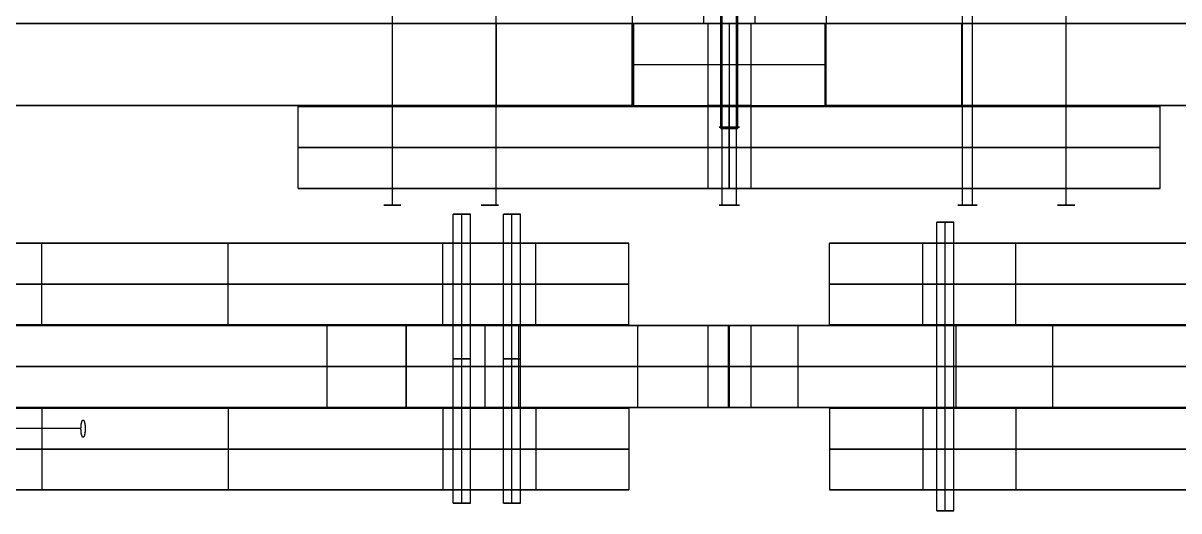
# Model space of a CAD drawing. Header units: millimetres. Extents: x -102 to 102, y -142 to -79.
# Drawn here: x -32.8 to 20.9, y -142.4 to -119.8 of the extents above; entities that cross this region are included whole.
import ezdxf

# ---------------------------------------------------------------- set-up
doc = ezdxf.new("R2010")
doc.units = ezdxf.units.MM
doc.header["$MEASUREMENT"] = 0
doc.layers.add('螺桿', color=5, linetype='Continuous', true_color=0x0000ff)
doc.layers.add('預設值', color=7, linetype='Continuous', true_color=0x000000)

msp = doc.modelspace()

# ---------------------------------------------------------------- linework, layer by layer
at = {"layer": '螺桿'}
for p, q in [((-12.812, -128.626, -9.442), (-12.012, -128.626, -9.442)), ((-12.412, -128.626, -9.042), (-12.412, -128.626, -9.842)), ((-10.485, -128.626, -0.029), (-9.685, -128.626, -0.029)), ((-10.085, -128.626, 0.371), (-10.085, -128.626, -0.429)), ((9.625, -128.989, -0.029), (10.425, -128.989, -0.029)), ((10.025, -128.989, 0.371), (10.025, -128.989, -0.429)), ((-12.812, -142.026, -9.442), (-12.012, -142.026, -9.442)), ((-12.412, -142.026, -9.042), (-12.412, -142.026, -9.842)), ((-10.485, -142.026, -0.029), (-9.685, -142.026, -0.029)), ((-10.085, -142.026, 0.371), (-10.085, -142.026, -0.429)), ((9.625, -142.389, -0.029), (10.425, -142.389, -0.029)), ((10.025, -142.389, 0.371), (10.025, -142.389, -0.429))]:
    msp.add_line(p, q, dxfattribs=at)
for points in [[(-15.636, -128.206, 0.328), (-15.636, -110.706, 0.328), (-15.636, -93.206, 0.328)], [(-10.824, -128.206, 11.288), (-10.824, -110.706, 11.288), (-10.824, -93.206, 11.288)], [(-0.328, -128.206, -15.636), (-0.328, -110.706, -15.636), (-0.328, -93.206, -15.636)], [(0.328, -128.206, 15.636), (0.328, -110.706, 15.636), (0.328, -93.206, 15.636)], [(10.824, -128.206, -11.288), (10.824, -110.706, -11.288), (10.824, -93.206, -11.288)], [(11.288, -128.206, 10.824), (11.288, -110.706, 10.824), (11.288, -93.206, 10.824)], [(15.636, -128.206, -0.328), (15.636, -110.706, -0.328), (15.636, -93.206, -0.328)], [(-0.4, -124.644, -95.5), (-0.4, -110.944, -95.5), (-0.4, -97.244, -95.5)], [(-0.328, -124.579, -70.55), (-0.328, -110.879, -70.55), (-0.328, -97.179, -70.55)], [(0.328, -124.579, 70.55), (0.328, -110.879, 70.55), (0.328, -97.179, 70.55)], [(0.4, -124.644, 95.5), (0.4, -110.944, 95.5), (0.4, -97.244, 95.5)], [(-12.812, -142.026, -9.442), (-12.812, -135.326, -9.442), (-12.812, -128.626, -9.442)], [(-12.412, -142.026, -9.842), (-12.412, -135.326, -9.842), (-12.412, -128.626, -9.842)], [(-12.412, -142.026, -9.042), (-12.412, -135.326, -9.042), (-12.412, -128.626, -9.042)], [(-12.012, -142.026, -9.442), (-12.012, -135.326, -9.442), (-12.012, -128.626, -9.442)], [(-10.485, -142.026, -0.029), (-10.485, -135.326, -0.029), (-10.485, -128.626, -0.029)], [(-10.085, -142.026, -0.429), (-10.085, -135.326, -0.429), (-10.085, -128.626, -0.429)], [(-10.085, -142.026, 0.371), (-10.085, -135.326, 0.371), (-10.085, -128.626, 0.371)], [(-9.685, -142.026, -0.029), (-9.685, -135.326, -0.029), (-9.685, -128.626, -0.029)], [(9.625, -142.389, -0.029), (9.625, -135.689, -0.029), (9.625, -128.989, -0.029)], [(10.025, -142.389, -0.429), (10.025, -135.689, -0.429), (10.025, -128.989, -0.429)], [(10.025, -142.389, 0.371), (10.025, -135.689, 0.371), (10.025, -128.989, 0.371)], [(10.425, -142.389, -0.029), (10.425, -135.689, -0.029), (10.425, -128.989, -0.029)], [(-30.084, -138.572, -110.435), (-37.544, -138.572, -108.556), (-45.005, -138.572, -106.678)]]:
    msp.add_open_spline(points, degree=2, dxfattribs=at)
for points in [[(0.328, -124.579, 70.55), (0.328, -124.579, 70.15), (-0.072, -124.579, 70.15), (-0.472, -124.579, 70.15), (-0.472, -124.579, 70.55), (-0.472, -124.579, 70.95), (-0.072, -124.579, 70.95), (0.328, -124.579, 70.95), (0.328, -124.579, 70.55)], [(-0.4, -124.644, -95.5), (-0.4, -124.644, -95.1), (0, -124.644, -95.1), (0.4, -124.644, -95.1), (0.4, -124.644, -95.5), (0.4, -124.644, -95.9), (0, -124.644, -95.9), (-0.4, -124.644, -95.9), (-0.4, -124.644, -95.5)], [(0.4, -124.644, 95.5), (0.4, -124.644, 95.1), (0, -124.644, 95.1), (-0.4, -124.644, 95.1), (-0.4, -124.644, 95.5), (-0.4, -124.644, 95.9), (0, -124.644, 95.9), (0.4, -124.644, 95.9), (0.4, -124.644, 95.5)], [(-0.328, -124.579, -70.55), (-0.328, -124.579, -70.15), (0.072, -124.579, -70.15), (0.472, -124.579, -70.15), (0.472, -124.579, -70.55), (0.472, -124.579, -70.95), (0.072, -124.579, -70.95), (-0.328, -124.579, -70.95), (-0.328, -124.579, -70.55)], [(-15.636, -128.206, 0.328), (-15.236, -128.206, 0.328), (-15.236, -128.206, -0.072), (-15.236, -128.206, -0.472), (-15.636, -128.206, -0.472), (-16.036, -128.206, -0.472), (-16.036, -128.206, -0.072), (-16.036, -128.206, 0.328), (-15.636, -128.206, 0.328)], [(-12.012, -128.626, -9.442), (-12.012, -128.626, -9.842), (-12.412, -128.626, -9.842), (-12.812, -128.626, -9.842), (-12.812, -128.626, -9.442), (-12.812, -128.626, -9.042), (-12.412, -128.626, -9.042), (-12.012, -128.626, -9.042), (-12.012, -128.626, -9.442)], [(-10.824, -128.206, 11.288), (-10.541, -128.206, 11.005), (-10.824, -128.206, 10.723), (-11.107, -128.206, 10.44), (-11.39, -128.206, 10.723), (-11.673, -128.206, 11.005), (-11.39, -128.206, 11.288), (-11.107, -128.206, 11.571), (-10.824, -128.206, 11.288)], [(-9.685, -128.626, -0.029), (-9.685, -128.626, -0.429), (-10.085, -128.626, -0.429), (-10.485, -128.626, -0.429), (-10.485, -128.626, -0.029), (-10.485, -128.626, 0.371), (-10.085, -128.626, 0.371), (-9.685, -128.626, 0.371), (-9.685, -128.626, -0.029)], [(0.328, -128.206, 15.636), (0.328, -128.206, 15.236), (-0.072, -128.206, 15.236), (-0.472, -128.206, 15.236), (-0.472, -128.206, 15.636), (-0.472, -128.206, 16.036), (-0.072, -128.206, 16.036), (0.328, -128.206, 16.036), (0.328, -128.206, 15.636)], [(-0.328, -128.206, -15.636), (-0.328, -128.206, -15.236), (0.072, -128.206, -15.236), (0.472, -128.206, -15.236), (0.472, -128.206, -15.636), (0.472, -128.206, -16.036), (0.072, -128.206, -16.036), (-0.328, -128.206, -16.036), (-0.328, -128.206, -15.636)], [(11.288, -128.206, 10.824), (11.005, -128.206, 10.541), (10.723, -128.206, 10.824), (10.44, -128.206, 11.107), (10.723, -128.206, 11.39), (11.005, -128.206, 11.673), (11.288, -128.206, 11.39), (11.571, -128.206, 11.107), (11.288, -128.206, 10.824)], [(10.824, -128.206, -11.288), (10.541, -128.206, -11.005), (10.824, -128.206, -10.723), (11.107, -128.206, -10.44), (11.39, -128.206, -10.723), (11.673, -128.206, -11.005), (11.39, -128.206, -11.288), (11.107, -128.206, -11.571), (10.824, -128.206, -11.288)], [(15.636, -128.206, -0.328), (15.236, -128.206, -0.328), (15.236, -128.206, 0.072), (15.236, -128.206, 0.472), (15.636, -128.206, 0.472), (16.036, -128.206, 0.472), (16.036, -128.206, 0.072), (16.036, -128.206, -0.328), (15.636, -128.206, -0.328)], [(10.425, -128.989, -0.029), (10.425, -128.989, -0.429), (10.025, -128.989, -0.429), (9.625, -128.989, -0.429), (9.625, -128.989, -0.029), (9.625, -128.989, 0.371), (10.025, -128.989, 0.371), (10.425, -128.989, 0.371), (10.425, -128.989, -0.029)], [(-12.012, -135.326, -9.442), (-12.012, -135.326, -9.842), (-12.412, -135.326, -9.842), (-12.812, -135.326, -9.842), (-12.812, -135.326, -9.442), (-12.812, -135.326, -9.042), (-12.412, -135.326, -9.042), (-12.012, -135.326, -9.042), (-12.012, -135.326, -9.442)], [(-9.685, -135.326, -0.029), (-9.685, -135.326, -0.429), (-10.085, -135.326, -0.429), (-10.485, -135.326, -0.429), (-10.485, -135.326, -0.029), (-10.485, -135.326, 0.371), (-10.085, -135.326, 0.371), (-9.685, -135.326, 0.371), (-9.685, -135.326, -0.029)], [(10.425, -135.689, -0.029), (10.425, -135.689, -0.429), (10.025, -135.689, -0.429), (9.625, -135.689, -0.429), (9.625, -135.689, -0.029), (9.625, -135.689, 0.371), (10.025, -135.689, 0.371), (10.425, -135.689, 0.371), (10.425, -135.689, -0.029)], [(-30.084, -138.572, -110.435), (-30.084, -138.972, -110.435), (-29.986, -138.972, -110.047), (-29.888, -138.972, -109.659), (-29.888, -138.572, -109.659), (-29.888, -138.172, -109.659), (-29.986, -138.172, -110.047), (-30.084, -138.172, -110.435), (-30.084, -138.572, -110.435)], [(-12.012, -142.026, -9.442), (-12.012, -142.026, -9.842), (-12.412, -142.026, -9.842), (-12.812, -142.026, -9.842), (-12.812, -142.026, -9.442), (-12.812, -142.026, -9.042), (-12.412, -142.026, -9.042), (-12.012, -142.026, -9.042), (-12.012, -142.026, -9.442)], [(-9.685, -142.026, -0.029), (-9.685, -142.026, -0.429), (-10.085, -142.026, -0.429), (-10.485, -142.026, -0.429), (-10.485, -142.026, -0.029), (-10.485, -142.026, 0.371), (-10.085, -142.026, 0.371), (-9.685, -142.026, 0.371), (-9.685, -142.026, -0.029)], [(10.425, -142.389, -0.029), (10.425, -142.389, -0.429), (10.025, -142.389, -0.429), (9.625, -142.389, -0.429), (9.625, -142.389, -0.029), (9.625, -142.389, 0.371), (10.025, -142.389, 0.371), (10.425, -142.389, 0.371), (10.425, -142.389, -0.029)]]:
    msp.add_rational_spline(points, [1, 0.707106781187, 1, 0.707106781187, 1, 0.707106781187, 1, 0.707106781187, 1], degree=2, knots=[0, 0, 0, 0.628319, 0.628319, 1.256637, 1.256637, 1.884956, 1.884956, 2.513274, 2.513274, 2.513274], dxfattribs=at)
at = {"layer": '預設值'}
for p, q in [((0, -119.772, -100), (0, -123.572, -100)), ((0, -119.772, 100), (0, -123.572, 100)), ((-4.45, -121.672, -100), (4.45, -121.672, -100)), ((-4.45, -121.672, 100), (4.45, -121.672, 100)), ((-20, -123.625), (-1, -123.625)), ((0, -123.625, 20), (0, -123.625, 1)), ((0, -123.625, -1), (0, -123.625, -20)), ((1, -123.625), (20, -123.625)), ((-20, -127.425), (-1, -127.425)), ((0, -127.425, 20), (0, -127.425, 1)), ((0, -127.425, -1), (0, -127.425, -20)), ((1, -127.425), (20, -127.425)), ((-46.173, -129.962, -146.102), (-8.978, -129.962, 4.369)), ((-23.256, -129.962, -71.935), (-31.896, -129.962, -69.799)), ((46.078, -129.962, -146.131), (8.977, -129.962, 4.363)), ((49.952, -133.79, -143.029), (-50.048, -133.79, -143.029)), ((32.135, -133.79, -72.48), (-46.179, -133.79, -134.665)), ((-46.173, -133.762, -146.102), (-8.978, -133.762, 4.369)), ((-23.256, -133.762, -71.935), (-31.896, -133.762, -69.799)), ((28.704, -133.79, -68.999), (-15.008, -133.79, -5.609)), ((-15, -133.79), (-1, -133.79)), ((-4.255, -133.79, -107.057), (-9.789, -133.79, -100.087)), ((-0.048, -133.79, -147.479), (-0.048, -133.79, -138.579)), ((0, -133.79, -4.45), (0, -133.79, -1)), ((0, -133.79, 1), (0, -133.79, 4.45)), ((1, -133.79), (15, -133.79)), ((3.185, -133.79, -39.831), (10.512, -133.79, -34.778)), ((46.078, -133.762, -146.131), (8.977, -133.762, 4.363)), ((49.952, -137.59, -143.029), (-50.048, -137.59, -143.029)), ((32.135, -137.59, -72.48), (-46.179, -137.59, -134.665)), ((-46.173, -137.618, -146.102), (-8.978, -137.618, 4.369)), ((-31.896, -137.618, -69.799), (-23.256, -137.618, -71.935)), ((28.704, -137.59, -68.999), (-15.008, -137.59, -5.609)), ((-15, -137.59), (-1, -137.59)), ((-4.255, -137.59, -107.057), (-9.789, -137.59, -100.087)), ((-0.048, -137.59, -147.479), (-0.048, -137.59, -138.579)), ((0, -137.59, -4.45), (0, -137.59, -1)), ((0, -137.59, 1), (0, -137.59, 4.45)), ((1, -137.59), (15, -137.59)), ((3.185, -137.59, -39.831), (10.512, -137.59, -34.778)), ((46.078, -137.618, -146.131), (8.977, -137.618, 4.363)), ((-46.173, -141.418, -146.102), (-8.978, -141.418, 4.369)), ((-31.896, -141.418, -69.799), (-23.256, -141.418, -71.935)), ((46.078, -141.418, -146.131), (8.977, -141.418, 4.363))]:
    msp.add_line(p, q, dxfattribs=at)
for points in [[(-4.501, -115.972, 93.268), (-4.501, -117.872, 93.268), (-4.501, -119.772, 93.268)], [(-1.189, -115.972, 101.528), (-1.189, -117.872, 101.528), (-1.189, -119.772, 101.528)], [(1.189, -115.972, -101.528), (1.189, -117.872, -101.528), (1.189, -119.772, -101.528)], [(4.501, -115.972, -93.268), (4.501, -117.872, -93.268), (4.501, -119.772, -93.268)], [(-4.45, -119.772, -4.45), (-51.95, -119.772, -4.45), (-99.45, -119.772, -4.45)], [(-99.45, -119.772, 4.45), (-51.95, -119.772, 4.45), (-4.45, -119.772, 4.45)], [(-74.471, -119.772, -68.213), (-42.633, -119.772, -36.375), (-10.795, -119.772, -4.537)], [(-10.795, -119.772, 4.537), (-42.633, -119.772, 36.375), (-74.471, -119.772, 68.213)], [(-73.065, -119.772, -71.755), (-35.938, -119.772, -86.642), (1.189, -119.772, -101.528)], [(4.501, -119.772, -93.268), (-32.626, -119.772, -78.381), (-69.753, -119.772, -63.495)], [(-4.502, -119.772, -10.831), (-36.34, -119.772, -42.668), (-68.178, -119.772, -74.506)], [(-68.178, -119.772, 74.506), (-36.34, -119.772, 42.668), (-4.502, -119.772, 10.831)], [(-10.795, -123.572, -4.537), (-10.795, -121.672, -4.537), (-10.795, -119.772, -4.537)], [(-10.795, -119.772, -4.537), (-7.649, -119.772, -7.684), (-4.502, -119.772, -10.831)], [(-10.795, -123.572, 4.537), (-10.795, -121.672, 4.537), (-10.795, -119.772, 4.537)], [(-4.502, -119.772, 10.831), (-7.649, -119.772, 7.684), (-10.795, -119.772, 4.537)], [(-4.502, -123.572, -10.831), (-4.502, -121.672, -10.831), (-4.502, -119.772, -10.831)], [(-4.502, -123.572, 10.831), (-4.502, -121.672, 10.831), (-4.502, -119.772, 10.831)], [(-4.501, -119.772, 93.268), (32.626, -119.772, 78.381), (69.753, -119.772, 63.495)], [(-1.189, -119.772, 101.528), (-2.845, -119.772, 97.398), (-4.501, -119.772, 93.268)], [(-4.45, -123.572, -4.45), (-4.45, -121.672, -4.45), (-4.45, -119.772, -4.45)], [(-4.45, -123.572, 4.45), (-4.45, -121.672, 4.45), (-4.45, -119.772, 4.45)], [(-4.45, -119.772, 4.45), (-4.45, -119.772), (-4.45, -119.772, -4.45)], [(4.45, -119.772, -100), (0, -119.772, -100), (-4.45, -119.772, -100)], [(-4.45, -119.772, -100), (-4.45, -119.772), (-4.45, -119.772, 100)], [(4.45, -119.772, 100), (0, -119.772, 100), (-4.45, -119.772, 100)], [(-4.45, -119.772, -100), (-4.45, -121.672, -100), (-4.45, -123.572, -100)], [(-4.45, -119.772, 100), (-4.45, -121.672, 100), (-4.45, -123.572, 100)], [(-1, -119.772), (-2.725, -119.772), (-4.45, -119.772)], [(-4.45, -119.772), (-4.45, -121.672), (-4.45, -123.572)], [(73.065, -119.772, 71.755), (35.938, -119.772, 86.642), (-1.189, -119.772, 101.528)], [(-1, -119.772), (-1, -121.672), (-1, -123.572)], [(0, -119.772, -100), (0, -119.772, -50.5), (0, -119.772, -1)], [(0, -119.772, 1), (0, -119.772, 50.5), (0, -119.772, 100)], [(0, -119.772, 1), (0, -121.672, 1), (0, -123.572, 1)], [(0, -119.772, -1), (0, -121.672, -1), (0, -123.572, -1)], [(1, -119.772), (1, -121.672), (1, -123.572)], [(4.45, -119.772), (2.725, -119.772), (1, -119.772)], [(1.189, -119.772, -101.528), (2.845, -119.772, -97.398), (4.501, -119.772, -93.268)], [(4.45, -123.572, 4.45), (4.45, -121.672, 4.45), (4.45, -119.772, 4.45)], [(4.45, -119.772, -4.45), (4.45, -119.772), (4.45, -119.772, 4.45)], [(4.45, -123.572, -4.45), (4.45, -121.672, -4.45), (4.45, -119.772, -4.45)], [(4.45, -119.772, 4.45), (51.95, -119.772, 4.45), (99.45, -119.772, 4.45)], [(99.45, -119.772, -4.45), (51.95, -119.772, -4.45), (4.45, -119.772, -4.45)], [(4.45, -123.572, -100), (4.45, -121.672, -100), (4.45, -119.772, -100)], [(4.45, -119.772, -100), (4.45, -119.772), (4.45, -119.772, 100)], [(4.45, -123.572, 100), (4.45, -121.672, 100), (4.45, -119.772, 100)], [(4.45, -123.572), (4.45, -121.672), (4.45, -119.772)], [(4.502, -119.772, 10.831), (36.34, -119.772, 42.668), (68.178, -119.772, 74.506)], [(4.502, -123.572, 10.831), (4.502, -121.672, 10.831), (4.502, -119.772, 10.831)], [(10.795, -119.772, 4.537), (7.649, -119.772, 7.684), (4.502, -119.772, 10.831)], [(4.502, -119.772, -10.831), (7.649, -119.772, -7.684), (10.795, -119.772, -4.537)], [(4.502, -123.572, -10.831), (4.502, -121.672, -10.831), (4.502, -119.772, -10.831)], [(68.178, -119.772, -74.506), (36.34, -119.772, -42.668), (4.502, -119.772, -10.831)], [(10.795, -123.572, 4.537), (10.795, -121.672, 4.537), (10.795, -119.772, 4.537)], [(74.471, -119.772, 68.213), (42.633, -119.772, 36.375), (10.795, -119.772, 4.537)], [(10.795, -123.572, -4.537), (10.795, -121.672, -4.537), (10.795, -119.772, -4.537)], [(10.795, -119.772, -4.537), (42.633, -119.772, -36.375), (74.471, -119.772, -68.213)], [(-4.45, -121.672, -100), (-4.45, -121.672), (-4.45, -121.672, 100)], [(4.45, -121.672, -100), (4.45, -121.672), (4.45, -121.672, 100)], [(-4.45, -123.572, -4.45), (-51.95, -123.572, -4.45), (-99.45, -123.572, -4.45)], [(-99.45, -123.572, 4.45), (-51.95, -123.572, 4.45), (-4.45, -123.572, 4.45)], [(-74.471, -123.572, -68.213), (-42.633, -123.572, -36.375), (-10.795, -123.572, -4.537)], [(-10.795, -123.572, 4.537), (-42.633, -123.572, 36.375), (-74.471, -123.572, 68.213)], [(-4.502, -123.572, -10.831), (-36.34, -123.572, -42.668), (-68.178, -123.572, -74.506)], [(-68.178, -123.572, 74.506), (-36.34, -123.572, 42.668), (-4.502, -123.572, 10.831)], [(-20, -127.425), (-20, -125.525), (-20, -123.625)], [(-10.795, -123.572, -4.537), (-7.649, -123.572, -7.684), (-4.502, -123.572, -10.831)], [(-4.502, -123.572, 10.831), (-7.649, -123.572, 7.684), (-10.795, -123.572, 4.537)], [(-4.45, -123.572, 4.45), (-4.45, -123.572), (-4.45, -123.572, -4.45)], [(-4.45, -123.572, -100), (0, -123.572, -100), (4.45, -123.572, -100)], [(-4.45, -123.572, 100), (0, -123.572, 100), (4.45, -123.572, 100)], [(-4.45, -123.572, -100), (-4.45, -123.572), (-4.45, -123.572, 100)], [(-4.45, -123.572), (-2.725, -123.572), (-1, -123.572)], [(-1, -123.625), (-1, -125.525), (-1, -127.425)], [(0, -123.572, -100), (0, -123.572, -50.5), (0, -123.572, -1)], [(0, -123.572, 1), (0, -123.572, 50.5), (0, -123.572, 100)], [(0, -127.425, -20), (0, -125.525, -20), (0, -123.625, -20)], [(0, -127.425, 20), (0, -125.525, 20), (0, -123.625, 20)], [(0, -123.625, 1), (0, -125.525, 1), (0, -127.425, 1)], [(0, -123.625, -1), (0, -125.525, -1), (0, -127.425, -1)], [(1, -123.572), (2.725, -123.572), (4.45, -123.572)], [(1, -123.625), (1, -125.525), (1, -127.425)], [(4.45, -123.572, -4.45), (4.45, -123.572), (4.45, -123.572, 4.45)], [(4.45, -123.572, 4.45), (51.95, -123.572, 4.45), (99.45, -123.572, 4.45)], [(99.45, -123.572, -4.45), (51.95, -123.572, -4.45), (4.45, -123.572, -4.45)], [(4.45, -123.572, -100), (4.45, -123.572), (4.45, -123.572, 100)], [(4.502, -123.572, 10.831), (36.34, -123.572, 42.668), (68.178, -123.572, 74.506)], [(10.795, -123.572, 4.537), (7.649, -123.572, 7.684), (4.502, -123.572, 10.831)], [(4.502, -123.572, -10.831), (7.649, -123.572, -7.684), (10.795, -123.572, -4.537)], [(68.178, -123.572, -74.506), (36.34, -123.572, -42.668), (4.502, -123.572, -10.831)], [(74.471, -123.572, 68.213), (42.633, -123.572, 36.375), (10.795, -123.572, 4.537)], [(10.795, -123.572, -4.537), (42.633, -123.572, -36.375), (74.471, -123.572, -68.213)], [(20, -127.425), (20, -125.525), (20, -123.625)], [(-50.493, -129.962, -145.035), (-31.896, -129.962, -69.799), (-13.298, -129.962, 5.436)], [(-4.658, -129.962, 3.301), (-23.256, -129.962, -71.935), (-41.853, -129.962, -147.17)], [(-31.896, -133.762, -69.799), (-31.896, -131.862, -69.799), (-31.896, -129.962, -69.799)], [(-23.256, -133.762, -71.935), (-23.256, -131.862, -71.935), (-23.256, -129.962, -71.935)], [(-13.298, -133.762, 5.436), (-13.298, -131.862, 5.436), (-13.298, -129.962, 5.436)], [(-13.298, -129.962, 5.436), (-8.978, -129.962, 4.369), (-4.658, -129.962, 3.301)], [(-8.978, -133.762, 4.369), (-8.978, -131.862, 4.369), (-8.978, -129.962, 4.369)], [(-4.658, -133.762, 3.301), (-4.658, -131.862, 3.301), (-4.658, -129.962, 3.301)], [(4.656, -133.762, 3.298), (4.656, -131.862, 3.298), (4.656, -129.962, 3.298)], [(41.757, -129.962, -147.197), (23.207, -129.962, -71.949), (4.656, -129.962, 3.298)], [(4.656, -129.962, 3.298), (8.977, -129.962, 4.363), (13.298, -129.962, 5.428)], [(8.977, -133.762, 4.363), (8.977, -131.862, 4.363), (8.977, -129.962, 4.363)], [(13.298, -133.762, 5.428), (13.298, -131.862, 5.428), (13.298, -129.962, 5.428)], [(13.298, -129.962, 5.428), (31.848, -129.962, -69.819), (50.399, -129.962, -145.066)], [(-50.493, -131.862, -145.035), (-31.896, -131.862, -69.799), (-13.298, -131.862, 5.436)], [(-4.658, -131.862, 3.301), (-23.256, -131.862, -71.935), (-41.853, -131.862, -147.17)], [(-13.298, -131.862, 5.436), (-8.978, -131.862, 4.369), (-4.658, -131.862, 3.301)], [(41.757, -131.862, -147.197), (23.207, -131.862, -71.949), (4.656, -131.862, 3.298)], [(4.656, -131.862, 3.298), (8.977, -131.862, 4.363), (13.298, -131.862, 5.428)], [(13.298, -131.862, 5.428), (31.848, -131.862, -69.819), (50.399, -131.862, -145.066)], [(-50.493, -133.762, -145.035), (-31.896, -133.762, -69.799), (-13.298, -133.762, 5.436)], [(49.952, -133.79, -138.579), (-0.048, -133.79, -138.579), (-50.048, -133.79, -138.579)], [(-50.048, -133.79, -147.479), (-0.048, -133.79, -147.479), (49.952, -133.79, -147.479)], [(29.368, -133.79, -68.995), (-9.789, -133.79, -100.087), (-48.946, -133.79, -131.18)], [(-43.411, -133.79, -138.15), (-4.255, -133.79, -107.057), (34.902, -133.79, -75.965)], [(-4.658, -133.762, 3.301), (-23.256, -133.762, -71.935), (-41.853, -133.762, -147.17)], [(-11.344, -133.79, -3.083), (-15.008, -133.79, -5.609), (-18.671, -133.79, -8.136)], [(-18.671, -133.79, -8.136), (-18.671, -135.69, -8.136), (-18.671, -137.59, -8.136)], [(-18.671, -133.79, -8.136), (3.185, -133.79, -39.831), (25.041, -133.79, -71.526)], [(-15.008, -133.79, -5.609), (-15.008, -135.69, -5.609), (-15.008, -137.59, -5.609)], [(-15, -133.79, -4.45), (0, -133.79, -4.45), (15, -133.79, -4.45)], [(-15, -133.79, -4.45), (-15, -135.69, -4.45), (-15, -137.59, -4.45)], [(15, -133.79, 4.45), (0, -133.79, 4.45), (-15, -133.79, 4.45)], [(-15, -133.79, 4.45), (-15, -135.69, 4.45), (-15, -137.59, 4.45)], [(-15, -133.79, 4.45), (-15, -133.79), (-15, -133.79, -4.45)], [(-15, -133.79), (-15, -135.69), (-15, -137.59)], [(-13.298, -133.762, 5.436), (-8.978, -133.762, 4.369), (-4.658, -133.762, 3.301)], [(32.368, -133.79, -66.473), (10.512, -133.79, -34.778), (-11.344, -133.79, -3.083)], [(-11.344, -133.79, -3.083), (-11.344, -135.69, -3.083), (-11.344, -137.59, -3.083)], [(-9.789, -133.79, -100.087), (-9.789, -135.69, -100.087), (-9.789, -137.59, -100.087)], [(-4.255, -133.79, -107.057), (-4.255, -135.69, -107.057), (-4.255, -137.59, -107.057)], [(-1, -133.79), (-1, -135.69), (-1, -137.59)], [(-0.048, -133.79, -138.579), (-0.048, -135.69, -138.579), (-0.048, -137.59, -138.579)], [(-0.048, -133.79, -147.479), (-0.048, -135.69, -147.479), (-0.048, -137.59, -147.479)], [(0, -133.79, -4.45), (0, -135.69, -4.45), (0, -137.59, -4.45)], [(0, -133.79, 4.45), (0, -135.69, 4.45), (0, -137.59, 4.45)], [(0, -133.79, 1), (0, -135.69, 1), (0, -137.59, 1)], [(0, -133.79, -1), (0, -135.69, -1), (0, -137.59, -1)], [(1, -133.79), (1, -135.69), (1, -137.59)], [(3.185, -133.79, -39.831), (3.185, -135.69, -39.831), (3.185, -137.59, -39.831)], [(41.757, -133.762, -147.197), (23.207, -133.762, -71.949), (4.656, -133.762, 3.298)], [(4.656, -133.762, 3.298), (8.977, -133.762, 4.363), (13.298, -133.762, 5.428)], [(10.512, -133.79, -34.778), (10.512, -135.69, -34.778), (10.512, -137.59, -34.778)], [(13.298, -133.762, 5.428), (31.848, -133.762, -69.819), (50.399, -133.762, -145.066)], [(15, -133.79, -4.45), (15, -135.69, -4.45), (15, -137.59, -4.45)], [(15, -133.79, -4.45), (15, -133.79), (15, -133.79, 4.45)], [(15, -133.79, 4.45), (15, -135.69, 4.45), (15, -137.59, 4.45)], [(15, -133.79), (15, -135.69), (15, -137.59)], [(49.952, -135.69, -138.579), (-0.048, -135.69, -138.579), (-50.048, -135.69, -138.579)], [(-50.048, -135.69, -147.479), (-0.048, -135.69, -147.479), (49.952, -135.69, -147.479)], [(29.368, -135.69, -68.995), (-9.789, -135.69, -100.087), (-48.946, -135.69, -131.18)], [(-43.411, -135.69, -138.15), (-4.255, -135.69, -107.057), (34.902, -135.69, -75.965)], [(-11.344, -135.69, -3.083), (-15.008, -135.69, -5.609), (-18.671, -135.69, -8.136)], [(-18.671, -135.69, -8.136), (3.185, -135.69, -39.831), (25.041, -135.69, -71.526)], [(-15, -135.69, -4.45), (0, -135.69, -4.45), (15, -135.69, -4.45)], [(15, -135.69, 4.45), (0, -135.69, 4.45), (-15, -135.69, 4.45)], [(-15, -135.69, 4.45), (-15, -135.69), (-15, -135.69, -4.45)], [(32.368, -135.69, -66.473), (10.512, -135.69, -34.778), (-11.344, -135.69, -3.083)], [(15, -135.69, -4.45), (15, -135.69), (15, -135.69, 4.45)], [(-13.298, -137.618, 5.436), (-31.896, -137.618, -69.799), (-50.493, -137.618, -145.035)], [(49.952, -137.59, -138.579), (-0.048, -137.59, -138.579), (-50.048, -137.59, -138.579)], [(-50.048, -137.59, -147.479), (-0.048, -137.59, -147.479), (49.952, -137.59, -147.479)], [(29.368, -137.59, -68.995), (-9.789, -137.59, -100.087), (-48.946, -137.59, -131.18)], [(-43.411, -137.59, -138.15), (-4.255, -137.59, -107.057), (34.902, -137.59, -75.965)], [(-41.853, -137.618, -147.17), (-23.256, -137.618, -71.935), (-4.658, -137.618, 3.301)], [(-31.896, -137.618, -69.799), (-31.896, -139.518, -69.799), (-31.896, -141.418, -69.799)], [(-23.256, -137.618, -71.935), (-23.256, -139.518, -71.935), (-23.256, -141.418, -71.935)], [(-11.344, -137.59, -3.083), (-15.008, -137.59, -5.609), (-18.671, -137.59, -8.136)], [(-18.671, -137.59, -8.136), (3.185, -137.59, -39.831), (25.041, -137.59, -71.526)], [(-15, -137.59, -4.45), (0, -137.59, -4.45), (15, -137.59, -4.45)], [(15, -137.59, 4.45), (0, -137.59, 4.45), (-15, -137.59, 4.45)], [(-15, -137.59, 4.45), (-15, -137.59), (-15, -137.59, -4.45)], [(-4.658, -137.618, 3.301), (-8.978, -137.618, 4.369), (-13.298, -137.618, 5.436)], [(-13.298, -137.618, 5.436), (-13.298, -139.518, 5.436), (-13.298, -141.418, 5.436)], [(32.368, -137.59, -66.473), (10.512, -137.59, -34.778), (-11.344, -137.59, -3.083)], [(-8.978, -137.618, 4.369), (-8.978, -139.518, 4.369), (-8.978, -141.418, 4.369)], [(-4.658, -137.618, 3.301), (-4.658, -139.518, 3.301), (-4.658, -141.418, 3.301)], [(13.298, -137.618, 5.428), (8.977, -137.618, 4.363), (4.656, -137.618, 3.298)], [(4.656, -137.618, 3.298), (4.656, -139.518, 3.298), (4.656, -141.418, 3.298)], [(4.656, -137.618, 3.298), (23.207, -137.618, -71.949), (41.757, -137.618, -147.197)], [(8.977, -137.618, 4.363), (8.977, -139.518, 4.363), (8.977, -141.418, 4.363)], [(50.399, -137.618, -145.066), (31.848, -137.618, -69.819), (13.298, -137.618, 5.428)], [(13.298, -137.618, 5.428), (13.298, -139.518, 5.428), (13.298, -141.418, 5.428)], [(15, -137.59, -4.45), (15, -137.59), (15, -137.59, 4.45)], [(-13.298, -139.518, 5.436), (-31.896, -139.518, -69.799), (-50.493, -139.518, -145.035)], [(-41.853, -139.518, -147.17), (-23.256, -139.518, -71.935), (-4.658, -139.518, 3.301)], [(-4.658, -139.518, 3.301), (-8.978, -139.518, 4.369), (-13.298, -139.518, 5.436)], [(13.298, -139.518, 5.428), (8.977, -139.518, 4.363), (4.656, -139.518, 3.298)], [(4.656, -139.518, 3.298), (23.207, -139.518, -71.949), (41.757, -139.518, -147.197)], [(50.399, -139.518, -145.066), (31.848, -139.518, -69.819), (13.298, -139.518, 5.428)], [(-13.298, -141.418, 5.436), (-31.896, -141.418, -69.799), (-50.493, -141.418, -145.035)], [(-41.853, -141.418, -147.17), (-23.256, -141.418, -71.935), (-4.658, -141.418, 3.301)], [(-4.658, -141.418, 3.301), (-8.978, -141.418, 4.369), (-13.298, -141.418, 5.436)], [(13.298, -141.418, 5.428), (8.977, -141.418, 4.363), (4.656, -141.418, 3.298)], [(4.656, -141.418, 3.298), (23.207, -141.418, -71.949), (41.757, -141.418, -147.197)], [(50.399, -141.418, -145.066), (31.848, -141.418, -69.819), (13.298, -141.418, 5.428)]]:
    msp.add_open_spline(points, degree=2, dxfattribs=at)
for points, weights, knots in [([(1, -119.772), (1, -119.772, 1), (0, -119.772, 1), (-1, -119.772, 1), (-1, -119.772), (-1, -119.772, -1), (0, -119.772, -1), (1, -119.772, -1), (1, -119.772)], [1, 0.707106781187, 1, 0.707106781187, 1, 0.707106781187, 1, 0.707106851018, 0.999999860338], [0, 0, 0, 1.570796, 1.570796, 3.141593, 3.141593, 4.712389, 4.712389, 6.283185, 6.283185, 6.283185]), ([(20, -123.625), (20, -123.625, -20), (0, -123.625, -20), (-20, -123.625, -20), (-20, -123.625), (-20, -123.625, 20), (0, -123.625, 20), (20, -123.625, 20), (20, -123.625)], [1, 0.707106781187, 1, 0.707106781187, 1, 0.707106781187, 1, 0.707106781187, 1], [0, 0, 0, 31.415927, 31.415927, 62.831853, 62.831853, 94.24778, 94.24778, 125.663706, 125.663706, 125.663706]), ([(1, -123.572), (1, -123.572, -1), (0, -123.572, -1), (-1, -123.572, -1), (-1, -123.572), (-1, -123.572, 1), (0, -123.572, 1), (1, -123.572, 1), (1, -123.572)], [1, 0.707106781187, 1, 0.707106781187, 1, 0.707106781187, 1, 0.707106851018, 0.999999860338], [-6.283185, -6.283185, -6.283185, -4.712389, -4.712389, -3.141592, -3.141592, -1.570796, -1.570796, 0, 0, 0]), ([(1, -123.625), (1, -123.625, 1), (0, -123.625, 1), (-1, -123.625, 1), (-1, -123.625), (-1, -123.625, -1), (0, -123.625, -1), (1, -123.625, -1), (1, -123.625)], [1, 0.707106781187, 1, 0.707106781187, 1, 0.707106781187, 1, 0.707106851018, 0.999999860338], [0, 0, 0, 1.570796, 1.570796, 3.141593, 3.141593, 4.712389, 4.712389, 6.283185, 6.283185, 6.283185]), ([(20, -125.525), (20, -125.525, -20), (0, -125.525, -20), (-20, -125.525, -20), (-20, -125.525), (-20, -125.525, 20), (0, -125.525, 20), (20, -125.525, 20), (20, -125.525)], [1, 0.707106781187, 1, 0.707106781187, 1, 0.707106781187, 1, 0.707106781187, 1], [0, 0, 0, 31.415927, 31.415927, 62.831853, 62.831853, 94.24778, 94.24778, 125.663706, 125.663706, 125.663706]), ([(20, -127.425), (20, -127.425, -20), (0, -127.425, -20), (-20, -127.425, -20), (-20, -127.425), (-20, -127.425, 20), (0, -127.425, 20), (20, -127.425, 20), (20, -127.425)], [1, 0.707106781187, 1, 0.707106781187, 1, 0.707106781187, 1, 0.707106781187, 1], [0, 0, 0, 31.415927, 31.415927, 62.831853, 62.831853, 94.24778, 94.24778, 125.663706, 125.663706, 125.663706]), ([(1, -127.425), (1, -127.425, 1), (0, -127.425, 1), (-1, -127.425, 1), (-1, -127.425), (-1, -127.425, -1), (0, -127.425, -1), (1, -127.425, -1), (1, -127.425)], [1, 0.707106781187, 1, 0.707106781187, 1, 0.707106781187, 1, 0.707106781187, 1], [0, 0, 0, 1.570796, 1.570796, 3.141593, 3.141593, 4.712389, 4.712389, 6.283185, 6.283185, 6.283185]), ([(1, -133.79), (1, -133.79, -1), (0, -133.79, -1), (-1, -133.79, -1), (-1, -133.79), (-1, -133.79, 1), (0, -133.79, 1), (1, -133.79, 1), (1, -133.79)], [1, 0.707106781187, 1, 0.707106781187, 1, 0.707106781187, 1, 0.707106781187, 1], [-6.283185, -6.283185, -6.283185, -4.712389, -4.712389, -3.141593, -3.141593, -1.570796, -1.570796, 0, 0, 0]), ([(1, -137.59), (1, -137.59, -1), (0, -137.59, -1), (-1, -137.59, -1), (-1, -137.59), (-1, -137.59, 1), (0, -137.59, 1), (1, -137.59, 1), (1, -137.59)], [1, 0.707106781187, 1, 0.707106781187, 1, 0.707106781187, 1, 0.707106781187, 1], [-6.283185, -6.283185, -6.283185, -4.712389, -4.712389, -3.141593, -3.141593, -1.570796, -1.570796, 0, 0, 0])]:
    msp.add_rational_spline(points, weights, degree=2, knots=knots, dxfattribs=at)

doc.saveas('drawing.dxf')
